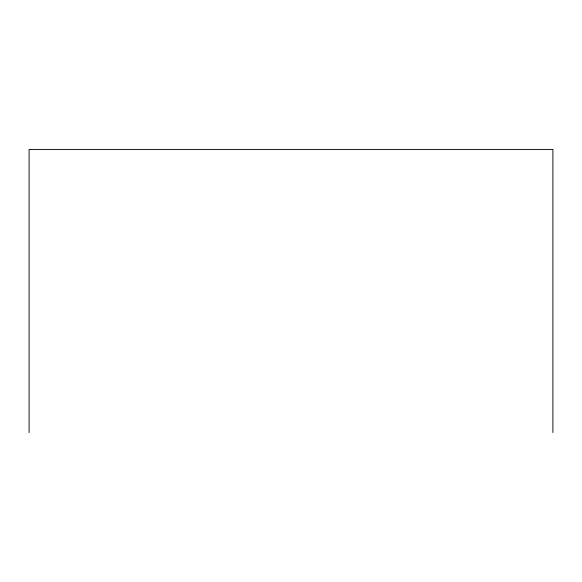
<?xml version="1.0" encoding="UTF-8"?>
<svg xmlns="http://www.w3.org/2000/svg" width="582" height="582" viewBox="0 0 582 582"><rect width="100%" height="100%" fill="white"/><g stroke="black" fill="none" stroke-linecap="round" stroke-linejoin="round"><path stroke-width="0.87" d="M552.9 432.579L552.9 149.421L29.1 149.421L29.1 432.579"/></g></svg>
